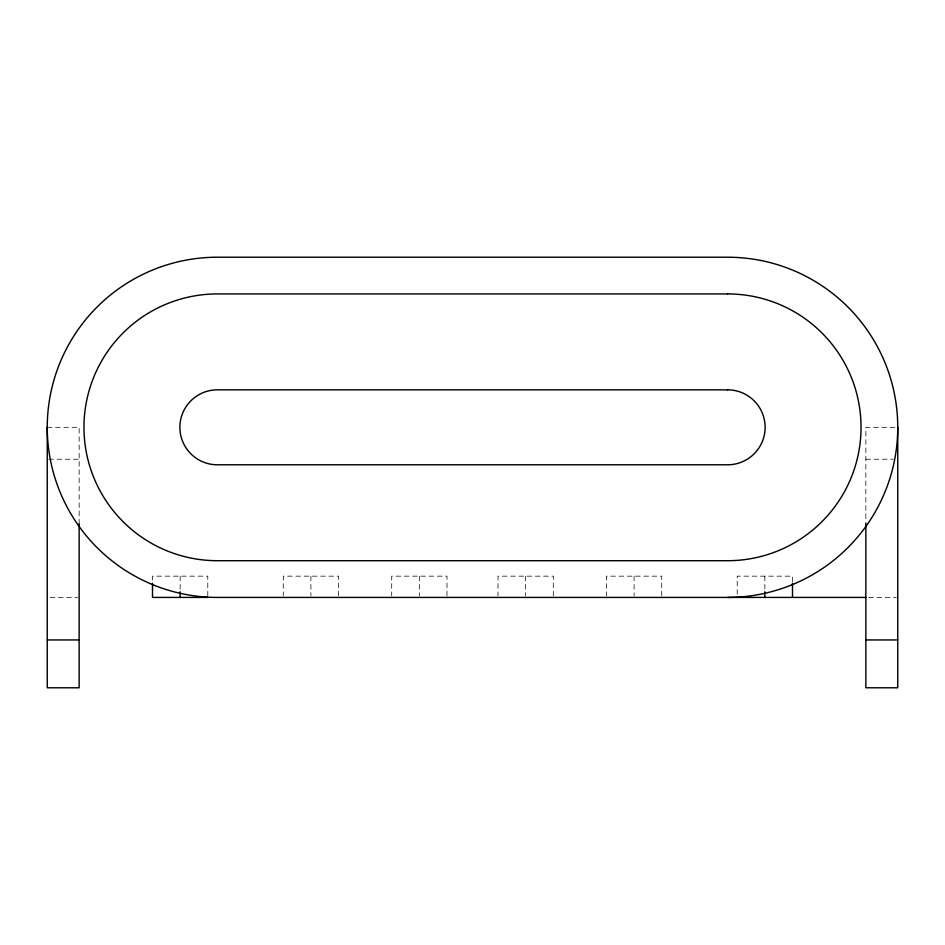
<?xml version="1.0" encoding="UTF-8"?>
<svg xmlns="http://www.w3.org/2000/svg" width="945" height="945" viewBox="0 0 945 945"><rect width="100%" height="100%" fill="white"/><g stroke="black" fill="none" stroke-linecap="round" stroke-linejoin="round"><path stroke-width="0.71" stroke-dasharray="4.72 3.54" d="M47.25 427.317L79.144 427.317L79.144 522.396M894.856 427.317L865.856 427.317L865.856 522.396M48.703 459.211L79.144 459.211M865.856 459.211L893.403 459.211M50.144 597.417L77.691 597.417M868.75 597.417L896.297 597.417M792.501 581.825L792.501 576.155L737.218 576.155L737.218 596M764.859 576.155L764.859 590.33M661.736 596L661.736 576.155L606.454 576.155L606.454 596M634.095 576.155L634.095 596M553.297 596L553.297 576.155L498.015 576.155L498.015 596M525.656 576.155L525.656 596M446.985 596L446.985 576.155L391.702 576.155L391.702 596M419.344 576.155L419.344 596M338.546 596L338.546 576.155L283.264 576.155L283.264 596M310.905 576.155L310.905 596M207.782 596L207.782 576.155L152.499 576.155L152.499 581.825M180.141 576.155L180.141 590.33"/><path stroke-width="1.42" d="M207.782 597.417L152.499 597.417L152.499 583.242M865.856 597.417L217.35 597.417A170.1 170.1 0 0 1 47.25 427.317A170.1 170.1 0 0 1 217.35 257.217L727.65 257.217A170.1 170.1 0 0 1 897.75 427.317L897.75 687.783L865.856 687.783L865.856 523.294M47.25 639.942L79.144 639.942M865.856 639.942L897.75 639.942M792.501 583.242L792.501 597.417M764.859 591.747L764.859 597.417M180.141 591.747L180.141 597.417M79.144 523.294L79.144 687.783L47.25 687.783L47.25 427.317M897.75 427.317A170.1 170.1 0 0 1 727.65 597.417M727.65 293.93L217.35 293.93A133.387 133.387 0 0 0 83.963 427.317A133.387 133.387 0 0 0 217.35 560.704L727.65 560.704A133.387 133.387 0 0 0 861.037 427.317A133.387 133.387 0 0 0 727.65 293.93M727.65 389.848L217.35 389.848A37.469 37.469 0 0 0 179.881 427.317A37.469 37.469 0 0 0 217.35 464.786L727.65 464.786A37.469 37.469 0 0 0 765.119 427.317A37.469 37.469 0 0 0 727.65 389.848"/></g></svg>
